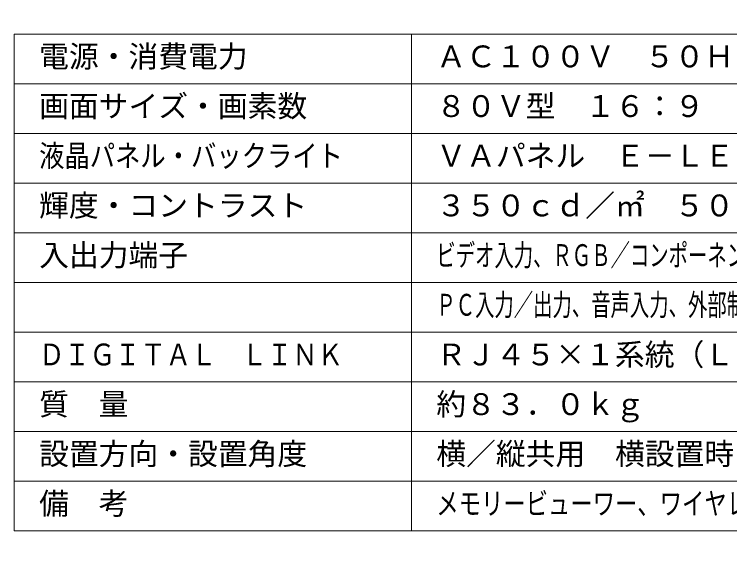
# Model space of a CAD drawing. Units: millimetres, scale not verified. Extents: x -62 to 356, y -60 to 318.
# Drawn here: x -62.5 to 9.6, y -59.9 to -4.5 of the extents above; entities that cross this region are included whole.
import ezdxf
from ezdxf.enums import TextEntityAlignment as Align

# ---------------------------------------------------------------- set-up
doc = ezdxf.new("R2010")
doc.units = ezdxf.units.MM
doc.header["$LTSCALE"] = 0.125
doc.layers.add('0-2_MOJI1', color=7, linetype='Continuous')
doc.layers.add('0-3_WAKU', color=1, linetype='Continuous', lineweight=18)
doc.layers.add('0-6_GAIKEI', color=1, linetype='Continuous', lineweight=18)
doc.styles.add('ＭＳ ゴシック', font='')
doc.styles.get('ＭＳ ゴシック').set_extended_font_data('MS Gothic')

msp = doc.modelspace()

# ---------------------------------------------------------------- linework, layer by layer
at = {"layer": '0-3_WAKU', "color": 4}
for p, q in [((-62.4907, -56.5022), (-62.4907, -6.5022)), ((-62.4907, -6.5022), (62.5093, -6.5022)), ((-22.4907, -56.5022), (-22.4907, -6.5022)), ((-62.4907, -56.5022), (62.5093, -56.5022))]:
    msp.add_line(p, q, dxfattribs=at)
at = {"layer": '0-3_WAKU'}
for p, q in [((62.5093, -11.5022), (-62.4907, -11.5022)), ((62.5093, -16.5022), (-62.4907, -16.5022)), ((62.5093, -21.5022), (-62.4907, -21.5022)), ((-62.4907, -26.5022), (62.5093, -26.5022)), ((-62.4907, -31.5022), (62.5093, -31.5022)), ((-62.4907, -36.5022), (62.5093, -36.5022)), ((-62.4907, -41.5022), (62.5093, -41.5022)), ((-62.4907, -46.5022), (62.5093, -46.5022)), ((-62.4907, -51.5022), (62.5093, -51.5022))]:
    msp.add_line(p, q, dxfattribs=at)
at = {"layer": '0-6_GAIKEI'}
for centre in [(175.577, 137.9423), (175.577, 120.4423)]:
    msp.add_circle(centre, 180.342, dxfattribs=at)

# ---------------------------------------------------------------- texts
at = {"layer": '0-2_MOJI1', "style": 'ＭＳ ゴシック'}
for s, p in [('電源・消費電力', (-59.9907, -10.5022)), ('ＡＣ１００Ｖ\u3000５０Ｈｚ／６０Ｈｚ\u3000３４５ｗ', (-19.9907, -10.5022)), ('画面サイズ・画素数', (-59.9907, -15.5022)), ('８０Ｖ型\u3000１６：９\u3000１９２０×１０８０画素', (-19.9907, -15.5022)), ('ＶＡパネル\u3000Ｅ－ＬＥＤ', (-19.9907, -20.5022)), ('輝度・コントラスト', (-59.9907, -25.5022)), ('３５０ｃｄ／㎡\u3000５０００：１', (-19.9907, -25.5022)), ('入出力端子', (-59.9907, -30.5022)), ('ＲＪ４５×１系統（ＬＡＮと共用）', (-19.9907, -40.5022)), ('質\u3000量', (-59.9907, -45.5022)), ('約８３．０ｋｇ', (-19.9907, -45.5022)), ('設置方向・設置角度', (-59.9907, -50.5022)), ('横／縦共用\u3000横設置時：前傾０～２０度まで', (-19.9907, -50.5022)), ('備\u3000考', (-59.9907, -55.5022))]:
    msp.add_text(s, height=2.199, dxfattribs=at).set_placement(p, align=Align.BOTTOM_LEFT)
for s, width, p in [('液晶パネル・バックライト', 0.85, (-59.9907, -20.5022)), ('ビデオ入力、ＲＧＢ／コンポーネント入力、ＤＶＩ－Ｄ入力、ＨＤＭＩ入力', 0.65, (-19.9907, -30.5022)), ('ＰＣ入力／出力、音声入力、外部制御端子、ＵＳＢ接続端子、ＳＬＯＴ２．０', 0.65, (-19.9907, -35.5022)), ('ＤＩＧＩＴＡＬ\u3000ＬＩＮＫ', 0.85, (-59.9907, -40.5022)), ('メモリービューワー、ワイヤレス機能、セカンダリディスプレイ', 0.75, (-19.9907, -55.5022))]:
    msp.add_text(s, height=2.199, dxfattribs=dict(at, width=width)).set_placement(p, align=Align.BOTTOM_LEFT)

doc.saveas('drawing.dxf')
